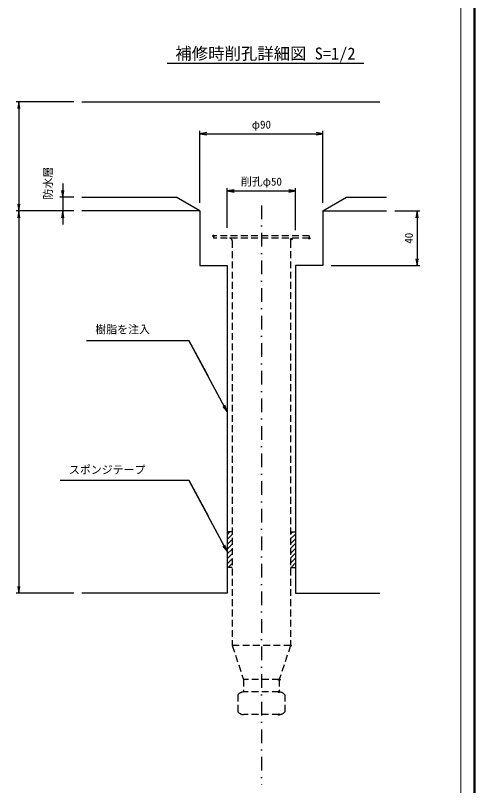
# Model space of a CAD drawing. Units: millimetres on the paper, with parts at other scales. Extents: x 0 to 1483, y 0 to 679.
# Drawn here: x 658 to 826, y 229.4 to 511.5 of the extents above; entities that cross this region are included whole.
import ezdxf
from ezdxf.enums import TextEntityAlignment as Align

# ---------------------------------------------------------------- set-up
doc = ezdxf.new("R2010")
doc.units = ezdxf.units.MM
doc.header["$PDMODE"] = 32
doc.header["$PDSIZE"] = 0.5
doc.linetypes.add('USER1', pattern=[3.75, 2.5, -1.25])
doc.linetypes.add('USER2', pattern=[10.01, 5, -2.5, 0.01, -2.5])
for name, color, linetype, lineweight in [('0_3', 7, 'Continuous', 25), ('D-BMK', 2, 'USER2', 25), ('D-BYP', 7, 'Continuous', 25), ('D-BYP-Strn', 7, 'USER1', 25), ('D-STR', 1, 'Continuous', 25), ('D-TTL', 2, 'Continuous', 50), ('V-nasSTD', 7, 'Continuous', 13)]:
    doc.layers.add(name, color=color, linetype=linetype, lineweight=lineweight)
doc.styles.add('ＭＳ ゴシック', font='')
doc.styles.get('ＭＳ ゴシック').set_extended_font_data('MS Gothic')

# ---------------------------------------------------------------- blocks, each defined once
blk = doc.blocks.new('open_arrow')
at = {"color": 0, "linetype": 'Continuous', "lineweight": -2}
blk.add_lwpolyline([(7.5, 1.25), (0, 0), (7.5, -1.25)], dxfattribs=at)

msp = doc.modelspace()

# ---------------------------------------------------------------- linework, layer by layer
at = {"layer": '0_3'}
msp.add_line((713.453, 493.967), (785.453, 493.967), dxfattribs=at)
at = {"layer": 'D-BMK'}
msp.add_line((747.969, 441.859), (747.969, 229.686), dxfattribs=at)
at = {"layer": 'D-BYP'}
for p, q in [((679.297, 479.847), (658.215, 479.847)), ((659.215, 479.847), (659.215, 439.847)), ((682.297, 479.847), (791.271, 479.847)), ((725.469, 442.847), (725.469, 469.136)), ((770.469, 442.847), (770.469, 469.136)), ((725.469, 468.136), (770.469, 468.136)), ((675.255, 449.847), (675.255, 434.847)), ((735.469, 433.672), (735.469, 448.164)), ((735.469, 447.164), (760.469, 447.164)), ((760.469, 432.847), (760.469, 448.164)), ((679.297, 444.847), (674.255, 444.847)), ((682.297, 444.847), (716.808, 444.847)), ((725.469, 439.847), (716.808, 444.847)), ((770.469, 439.847), (779.129, 444.847)), ((779.129, 444.847), (793.771, 444.847)), ((679.297, 439.847), (658.215, 439.847)), ((679.297, 439.847), (658.215, 439.847)), ((659.215, 439.847), (659.215, 299.847)), ((679.297, 439.847), (674.255, 439.847)), ((796.771, 439.847), (805.926, 439.847)), ((804.926, 439.847), (804.926, 419.847)), ((773.469, 419.847), (805.926, 419.847)), ((683.929, 392.407), (721.449, 392.407)), ((674.271, 341.212), (721.449, 341.212)), ((737.294, 322.262), (735.469, 322.262)), ((735.469, 321.267), (736.464, 322.262)), ((758.644, 322.262), (760.469, 322.262)), ((758.644, 321.461), (759.445, 322.262)), ((735.469, 319.499), (737.294, 321.324)), ((735.469, 317.731), (737.294, 319.556)), ((758.644, 319.693), (760.469, 321.518)), ((758.644, 317.925), (760.469, 319.75)), ((735.469, 315.964), (737.294, 317.789)), ((735.469, 314.196), (737.294, 316.021)), ((758.644, 316.158), (760.469, 317.983)), ((758.644, 314.39), (760.469, 316.215)), ((735.469, 312.428), (737.294, 314.253)), ((758.644, 312.622), (760.469, 314.447)), ((735.469, 310.66), (736.021, 311.212)), ((735.838, 309.262), (737.294, 310.718)), ((736.021, 311.212), (737.294, 312.485)), ((758.644, 310.854), (759.002, 311.212)), ((758.819, 309.262), (760.469, 310.912)), ((759.002, 311.212), (760.469, 312.679)), ((737.294, 309.262), (735.469, 309.262)), ((758.644, 309.262), (760.469, 309.262)), ((679.297, 299.847), (658.215, 299.847))]:
    msp.add_line(p, q, dxfattribs=at)
for points in [[(735.469, 366.25), (721.449, 392.407), (728.459, 379.329)], [(735.469, 315.055), (721.449, 341.212), (728.459, 328.134)]]:
    msp.add_lwpolyline(points, dxfattribs=at)
at = {"layer": 'D-BYP-Strn'}
for p, q in [((765.469, 430.672), (730.469, 430.672)), ((730.469, 430.672), (730.469, 429.847)), ((765.469, 429.847), (730.469, 429.847)), ((737.294, 428.847), (737.294, 280.672)), ((758.644, 428.847), (758.644, 280.672)), ((765.469, 430.672), (765.469, 429.847)), ((758.644, 280.672), (737.294, 280.672)), ((737.294, 280.672), (741.469, 268.172)), ((758.644, 280.672), (754.469, 268.172)), ((754.469, 268.172), (741.469, 268.172)), ((741.469, 268.172), (741.469, 263.672)), ((754.469, 268.172), (754.469, 263.672)), ((739.369, 262.672), (739.369, 256.372)), ((754.373, 263.672), (741.565, 263.672)), ((756.569, 262.672), (756.569, 256.372)), ((754.373, 255.372), (741.565, 255.372))]:
    msp.add_line(p, q, dxfattribs=at)
for centre, radius, start, end in [((736.294, 428.847), 1, 0, 90), ((759.644, 428.847), 1, 90, 180), ((741.565, 260.761), 2.911, 91.88676, 138.96971), ((754.373, 260.761), 2.911, 41.03029, 90), ((741.565, 258.283), 2.911, 221.03029, 268.11324), ((754.373, 258.283), 2.911, 270, 318.96971)]:
    msp.add_arc(centre, radius, start, end, dxfattribs=at)
for p in [(730.469, 430.672), (758.936, 429.553), (765.469, 429.847), (765.469, 429.847), (758.644, 280.672), (758.644, 280.672), (754.469, 268.172), (754.469, 268.172), (754.544, 268.172), (754.544, 268.172), (754.373, 263.672), (754.373, 255.372)]:
    msp.add_point(p, dxfattribs=at)
at = {"layer": 'D-STR'}
for p, q in [((725.469, 439.847), (682.297, 439.847)), ((725.469, 439.847), (725.469, 419.847)), ((770.469, 439.847), (793.771, 439.847)), ((770.469, 439.847), (770.469, 419.847)), ((725.469, 419.847), (735.469, 419.847)), ((735.469, 419.847), (735.469, 299.847)), ((760.469, 419.847), (760.469, 299.847)), ((770.469, 419.847), (760.469, 419.847)), ((735.469, 299.847), (682.297, 299.847)), ((760.469, 299.847), (791.271, 299.847))]:
    msp.add_line(p, q, dxfattribs=at)
at = {"layer": 'D-TTL'}
msp.add_lwpolyline([(15, 15), (826, 15), (826, 579), (15, 579)], close=True, dxfattribs=at)
at = {"layer": 'V-nasSTD'}
msp.add_lwpolyline([(20, 20), (20, 574), (821, 574), (821, 20)], close=True, dxfattribs=at)

# ---------------------------------------------------------------- block references
at = {"layer": 'D-BYP', "xscale": 0.333, "yscale": 0.333}
for p, rotation in [((659.215, 479.847), 270), ((770.469, 468.136), 180), ((675.255, 444.847), 90), ((760.469, 447.164), 180), ((659.215, 439.847), 90), ((659.215, 439.847), 270), ((675.255, 439.847), 270), ((804.926, 439.847), 270), ((804.926, 419.847), 90), ((735.469, 366.25), 118.2), ((735.469, 315.055), 118.2), ((659.215, 299.847), 90)]:
    msp.add_blockref('open_arrow', p, dxfattribs=dict(at, rotation=rotation))
for p in [(725.469, 468.136), (735.469, 447.164)]:
    msp.add_blockref('open_arrow', p, dxfattribs=at)

# ---------------------------------------------------------------- texts
at = {"layer": '0_3', "style": 'ＭＳ ゴシック'}
msp.add_text(' 補修時削孔詳細図 S=1/2 ', height=4.399, dxfattribs=at).set_placement((749.453, 493.967), align=Align.BOTTOM_CENTER)
at = {"layer": 'D-BYP', "style": 'ＭＳ ゴシック'}
for s, p in [('φ90', (747.969, 471.461)), ('削孔φ50', (747.969, 450.58))]:
    msp.add_text(s, height=2.933, dxfattribs=at).set_placement(p, align=Align.MIDDLE_CENTER)
for s, p in [('防水層', (669.901, 450.001)), ('40', (801.926, 429.847))]:
    msp.add_text(s, height=2.933, rotation=90, dxfattribs=at).set_placement(p, align=Align.MIDDLE_CENTER)
for s, p in [('樹脂を注入', (687.194, 394.087)), ('スポンジテープ', (677.536, 342.677))]:
    msp.add_text(s, height=2.933, dxfattribs=at).set_placement(p, align=Align.BOTTOM_LEFT)

doc.saveas('drawing.dxf')
